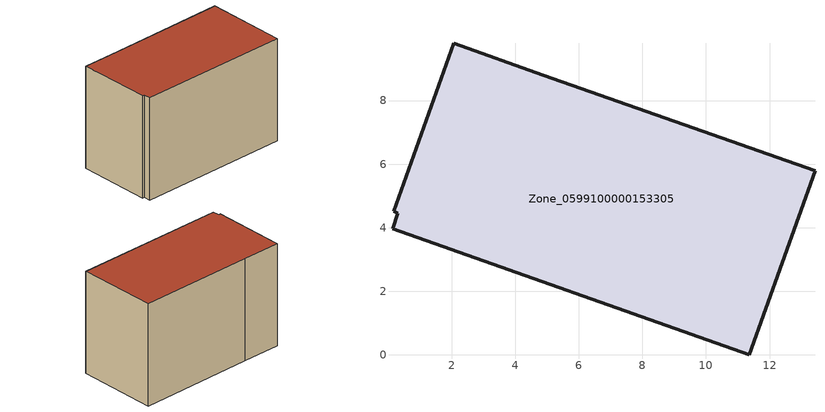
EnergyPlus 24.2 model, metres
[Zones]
Zone_0599100000153305
 floor ground (C_G): 0.14,3.98 0.31,4.46 0.18,4.52 2.06,9.81 4.89,8.8 13.43,5.8 11.37,0 z0.58
 wall outside (C_F): 11.37,0 13.43,5.8 4.89,8.8 2.06,9.81 0.18,4.52 0.31,4.46 0.14,3.98 11.37,0 z0.58:8.54
 roof outside (C_R): 0.31,4.46 0.14,3.98 11.37,0 13.43,5.8 4.89,8.8 2.06,9.81 0.18,4.52 z8.54
[BUILDING]
Pand.0599100000153305: North Axis=0; Terrain=City; Loads Convergence Tolerance Value=0.04; Temperature Convergence Tolerance Value=0.4; Solar Distribution=FullExterior; Maximum Number of Warmup Days=25; Minimum Number of Warmup Days=1
[Site:Location]
Rotterdam.The.Hague.AP_ZH_NLD Design_Conditions: Latitude=51.96; Longitude=4.45; Time Zone=1; Elevation=-4.5
[SITE:GROUNDTEMPERATURE:BUILDINGSURFACE]
18, 18, 18, 18, 18, 18, 18, 18, 18, 18, 18, 18
[MATERIAL] Thermal Absorptance=0.9; Solar Absorptance=0.7; Visible Absorptance=0.7
Name | Roughness | Thickness | Conductivity | Density | Specific Heat
G.TC.1965-1974 | MediumSmooth | 0.15 | 0.882353 | 540 | 1210
F.TC.1965-1974 | Rough | 0.3 | 0.697674 | 1920 | 840
R.TC.1965-1974 | MediumRough | 0.2 | 0.232558 | 1500 | 1000
[CONSTRUCTION]
C_G: G.TC.1965-1974
C_F: F.TC.1965-1974
C_R: R.TC.1965-1974
[ZONE]
Zone_0599100000153305: Type=1; Multiplier=1; Ceiling Height=Autocalculate; Volume=Autocalculate; Floor Area=autocalculate; Part of Total Floor Area=Yes
[ZONEINFILTRATION:DESIGNFLOWRATE]
Infil_Zone_0599100000153305: Zone or ZoneList or Space or SpaceList=Zone_0599100000153305; Schedule=AlwaysOn; Design Flow Rate Calculation Method=Flow/Area; Flow Rate per Floor Area=0.003; Constant Term Coefficient=1; Temperature Term Coefficient=0; Velocity Term Coefficient=0; Velocity Squared Term Coefficient=0
[HVACTEMPLATE:ZONE:IDEALLOADSAIRSYSTEM]
Zone_0599100000153305: Maximum Heating Supply Air Temperature=50; Minimum Cooling Supply Air Temperature=13; Maximum Heating Supply Air Humidity Ratio=0.0156; Minimum Cooling Supply Air Humidity Ratio=0.0077; Heating Limit=NoLimit; Cooling Limit=NoLimit; Dehumidification Control Type=ConstantSensibleHeatRatio; Cooling Sensible Heat Ratio=0.7; Dehumidification Setpoint=60; Humidification Control Type=None; Humidification Setpoint=30; Outdoor Air Method=None; Outdoor Air Flow Rate per Person=0.00944; Outdoor Air Flow Rate per Zone Floor Area=0; Outdoor Air Flow Rate per Zone=0; Demand Controlled Ventilation Type=None; Outdoor Air Economizer Type=NoEconomizer; Heat Recovery Type=None; Sensible Heat Recovery Effectiveness=0.7; Latent Heat Recovery Effectiveness=0.65
[ZONECONTROL:THERMOSTAT]
ThermostatControl_Zone_0599100000153305: Zone or ZoneList=Zone_0599100000153305; Control Type Schedule=DualSetpointControlType; Control 1=Thermostat_Zone_0599100000153305; Temperature Difference Between Cutout And Setpoint=0
[THERMOSTATSETPOINT:DUALSETPOINT]
Thermostat_Zone_0599100000153305: Heating Setpoint Temperature Schedule=HeatingSetpoint_Zone_0599100000153305; Cooling Setpoint Temperature Schedule=CoolingSetpoint_Zone_0599100000153305
[SCHEDULE:COMPACT]
HeatingSetpoint_Zone_0599100000153305: Through: 12/31, For: AllDays, Until: 24:00, 21
CoolingSetpoint_Zone_0599100000153305: Through: 12/31, For: AllDays, Until: 24:00, 24
DualSetpointControlType: Through: 12/31, For: AllDays, Until: 24:00, 4
AlwaysOn: Through: 12/31, For: AllDays, Until: 24:00, 1
